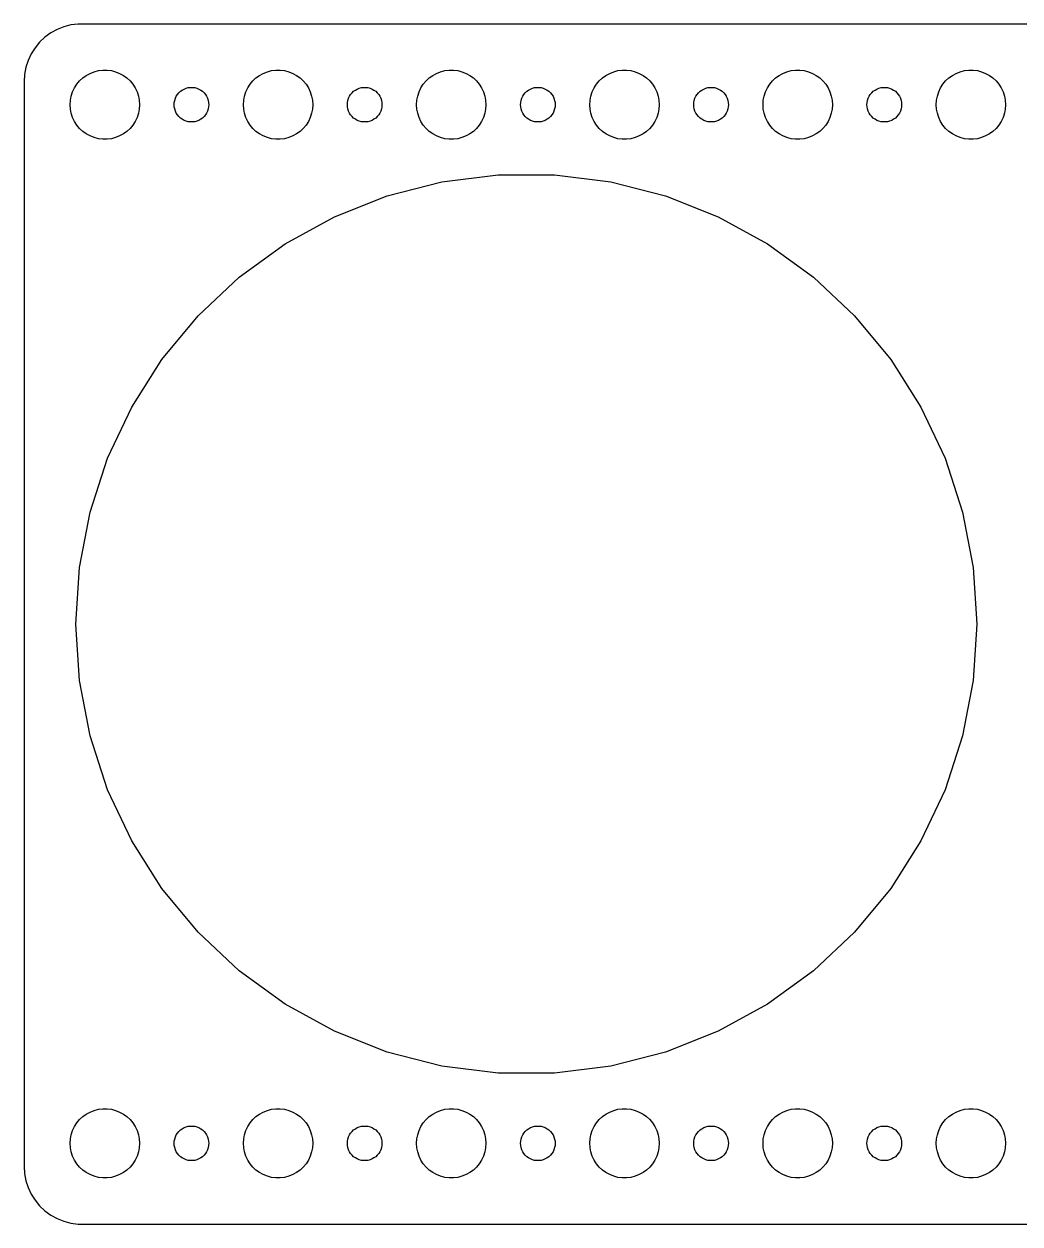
# Model space of a CAD drawing. Header units: metres. Extents: x -210 to 210, y -52 to 52.
# Drawn here: x -209.5 to -123.2, y -52 to 52 of the extents above; entities that cross this region are included whole.
import ezdxf

# ---------------------------------------------------------------- set-up
doc = ezdxf.new("R2010")
doc.units = ezdxf.units.M

msp = doc.modelspace()

# ---------------------------------------------------------------- linework, layer by layer
for p, q in [((-204.814, 51.9901), (-205.437, 51.9114)), ((204.814, 51.9901), (-204.814, 51.9901)), ((-207.179, 51.2216), (-207.687, 50.8526)), ((-206.629, 51.5241), (-207.179, 51.2216)), ((-206.045, 51.7553), (-206.629, 51.5241)), ((-205.437, 51.9114), (-206.045, 51.7553)), ((-208.545, 49.9389), (-208.882, 49.4088)), ((-208.145, 50.4227), (-208.545, 49.9389)), ((-207.687, 50.8526), (-208.145, 50.4227)), ((-208.882, 49.4088), (-209.149, 48.8406)), ((-209.343, 48.2434), (-209.461, 47.6267)), ((-209.149, 48.8406), (-209.343, 48.2434)), ((-203.777, 47.7145), (-203.427, 47.8532)), ((-203.427, 47.8532), (-203.062, 47.9469)), ((-203.062, 47.9469), (-202.688, 47.9941)), ((-202.688, 47.9941), (-202.312, 47.9941)), ((-202.312, 47.9941), (-201.938, 47.9469)), ((-201.938, 47.9469), (-201.573, 47.8532)), ((-201.573, 47.8532), (-201.223, 47.7145)), ((-188.777, 47.7145), (-188.427, 47.8532)), ((-188.427, 47.8532), (-188.062, 47.9469)), ((-188.062, 47.9469), (-187.688, 47.9941)), ((-187.688, 47.9941), (-187.312, 47.9941)), ((-187.312, 47.9941), (-186.938, 47.9469)), ((-186.938, 47.9469), (-186.573, 47.8532)), ((-186.573, 47.8532), (-186.223, 47.7145)), ((-173.777, 47.7145), (-173.427, 47.8532)), ((-173.427, 47.8532), (-173.062, 47.9469)), ((-173.062, 47.9469), (-172.688, 47.9941)), ((-172.688, 47.9941), (-172.312, 47.9941)), ((-172.312, 47.9941), (-171.938, 47.9469)), ((-171.938, 47.9469), (-171.573, 47.8532)), ((-171.573, 47.8532), (-171.223, 47.7145)), ((-158.777, 47.7145), (-158.427, 47.8532)), ((-158.427, 47.8532), (-158.062, 47.9469)), ((-158.062, 47.9469), (-157.688, 47.9941)), ((-157.688, 47.9941), (-157.312, 47.9941)), ((-157.312, 47.9941), (-156.938, 47.9469)), ((-156.938, 47.9469), (-156.573, 47.8532)), ((-156.573, 47.8532), (-156.223, 47.7145)), ((-143.777, 47.7145), (-143.427, 47.8532)), ((-143.427, 47.8532), (-143.062, 47.9469)), ((-143.062, 47.9469), (-142.688, 47.9941)), ((-142.688, 47.9941), (-142.312, 47.9941)), ((-142.312, 47.9941), (-141.938, 47.9469)), ((-141.938, 47.9469), (-141.573, 47.8532)), ((-141.573, 47.8532), (-141.223, 47.7145)), ((-128.777, 47.7145), (-128.427, 47.8532)), ((-128.427, 47.8532), (-128.062, 47.9469)), ((-128.062, 47.9469), (-127.688, 47.9941)), ((-127.688, 47.9941), (-127.312, 47.9941)), ((-127.312, 47.9941), (-126.938, 47.9469)), ((-126.938, 47.9469), (-126.573, 47.8532)), ((-126.573, 47.8532), (-126.223, 47.7145)), ((-209.461, 47.6267), (-209.5, 47)), ((-209.5, 47), (-209.5, -47)), ((-204.927, 46.7634), (-204.687, 47.0536)), ((-204.687, 47.0536), (-204.412, 47.3115)), ((-204.412, 47.3115), (-204.107, 47.533)), ((-204.107, 47.533), (-203.777, 47.7145)), ((-201.223, 47.7145), (-200.893, 47.533)), ((-200.893, 47.533), (-200.588, 47.3115)), ((-200.588, 47.3115), (-200.313, 47.0536)), ((-200.313, 47.0536), (-200.073, 46.7634)), ((-189.927, 46.7634), (-189.687, 47.0536)), ((-189.687, 47.0536), (-189.412, 47.3115)), ((-189.412, 47.3115), (-189.107, 47.533)), ((-189.107, 47.533), (-188.777, 47.7145)), ((-186.223, 47.7145), (-185.893, 47.533)), ((-185.893, 47.533), (-185.588, 47.3115)), ((-185.588, 47.3115), (-185.313, 47.0536)), ((-185.313, 47.0536), (-185.073, 46.7634)), ((-174.927, 46.7634), (-174.687, 47.0536)), ((-174.687, 47.0536), (-174.412, 47.3115)), ((-174.412, 47.3115), (-174.107, 47.533)), ((-174.107, 47.533), (-173.777, 47.7145)), ((-171.223, 47.7145), (-170.893, 47.533)), ((-170.893, 47.533), (-170.588, 47.3115)), ((-170.588, 47.3115), (-170.313, 47.0536)), ((-170.313, 47.0536), (-170.073, 46.7634)), ((-159.927, 46.7634), (-159.687, 47.0536)), ((-159.687, 47.0536), (-159.412, 47.3115)), ((-159.412, 47.3115), (-159.107, 47.533)), ((-159.107, 47.533), (-158.777, 47.7145)), ((-156.223, 47.7145), (-155.893, 47.533)), ((-155.893, 47.533), (-155.588, 47.3115)), ((-155.588, 47.3115), (-155.313, 47.0536)), ((-155.313, 47.0536), (-155.073, 46.7634)), ((-144.927, 46.7634), (-144.687, 47.0536)), ((-144.687, 47.0536), (-144.412, 47.3115)), ((-144.412, 47.3115), (-144.107, 47.533)), ((-144.107, 47.533), (-143.777, 47.7145)), ((-141.223, 47.7145), (-140.893, 47.533)), ((-140.893, 47.533), (-140.588, 47.3115)), ((-140.588, 47.3115), (-140.313, 47.0536)), ((-140.313, 47.0536), (-140.073, 46.7634)), ((-129.927, 46.7634), (-129.687, 47.0536)), ((-129.687, 47.0536), (-129.412, 47.3115)), ((-129.412, 47.3115), (-129.107, 47.533)), ((-129.107, 47.533), (-128.777, 47.7145)), ((-126.223, 47.7145), (-125.893, 47.533)), ((-125.893, 47.533), (-125.588, 47.3115)), ((-125.588, 47.3115), (-125.313, 47.0536)), ((-125.313, 47.0536), (-125.073, 46.7634)), ((-205.406, 45.7461), (-205.289, 46.1044)), ((-205.289, 46.1044), (-205.129, 46.4453)), ((-205.129, 46.4453), (-204.927, 46.7634)), ((-200.073, 46.7634), (-199.871, 46.4453)), ((-199.871, 46.4453), (-199.711, 46.1044)), ((-199.711, 46.1044), (-199.594, 45.7461)), ((-196.314, 45.7226), (-196.214, 45.8817)), ((-196.214, 45.8817), (-196.093, 46.0268)), ((-196.093, 46.0268), (-195.956, 46.1558)), ((-195.956, 46.1558), (-195.804, 46.2665)), ((-195.804, 46.2665), (-195.639, 46.3572)), ((-195.639, 46.3572), (-195.464, 46.4266)), ((-195.464, 46.4266), (-195.281, 46.4734)), ((-195.281, 46.4734), (-195.094, 46.497)), ((-195.094, 46.497), (-194.906, 46.497)), ((-194.906, 46.497), (-194.719, 46.4734)), ((-194.719, 46.4734), (-194.536, 46.4266)), ((-194.536, 46.4266), (-194.361, 46.3572)), ((-194.361, 46.3572), (-194.196, 46.2665)), ((-194.196, 46.2665), (-194.044, 46.1558)), ((-194.044, 46.1558), (-193.907, 46.0268)), ((-193.907, 46.0268), (-193.786, 45.8817)), ((-193.786, 45.8817), (-193.686, 45.7226)), ((-190.406, 45.7461), (-190.289, 46.1044)), ((-190.289, 46.1044), (-190.129, 46.4453)), ((-190.129, 46.4453), (-189.927, 46.7634)), ((-185.073, 46.7634), (-184.871, 46.4453)), ((-184.871, 46.4453), (-184.711, 46.1044)), ((-184.711, 46.1044), (-184.594, 45.7461)), ((-181.314, 45.7226), (-181.214, 45.8817)), ((-181.214, 45.8817), (-181.093, 46.0268)), ((-181.093, 46.0268), (-180.956, 46.1558)), ((-180.956, 46.1558), (-180.804, 46.2665)), ((-180.804, 46.2665), (-180.639, 46.3572)), ((-180.639, 46.3572), (-180.464, 46.4266)), ((-180.464, 46.4266), (-180.281, 46.4734)), ((-180.281, 46.4734), (-180.094, 46.497)), ((-180.094, 46.497), (-179.906, 46.497)), ((-179.906, 46.497), (-179.719, 46.4734)), ((-179.719, 46.4734), (-179.536, 46.4266)), ((-179.536, 46.4266), (-179.361, 46.3572)), ((-179.361, 46.3572), (-179.196, 46.2665)), ((-179.196, 46.2665), (-179.044, 46.1558)), ((-179.044, 46.1558), (-178.907, 46.0268)), ((-178.907, 46.0268), (-178.786, 45.8817)), ((-178.786, 45.8817), (-178.686, 45.7226)), ((-175.406, 45.7461), (-175.289, 46.1044)), ((-175.289, 46.1044), (-175.129, 46.4453)), ((-175.129, 46.4453), (-174.927, 46.7634)), ((-170.073, 46.7634), (-169.871, 46.4453)), ((-169.871, 46.4453), (-169.711, 46.1044)), ((-169.711, 46.1044), (-169.594, 45.7461)), ((-166.314, 45.7226), (-166.214, 45.8817)), ((-166.214, 45.8817), (-166.093, 46.0268)), ((-166.093, 46.0268), (-165.956, 46.1558)), ((-165.956, 46.1558), (-165.804, 46.2665)), ((-165.804, 46.2665), (-165.639, 46.3572)), ((-165.639, 46.3572), (-165.464, 46.4266)), ((-165.464, 46.4266), (-165.281, 46.4734)), ((-165.281, 46.4734), (-165.094, 46.497)), ((-165.094, 46.497), (-164.906, 46.497)), ((-164.906, 46.497), (-164.719, 46.4734)), ((-164.719, 46.4734), (-164.536, 46.4266)), ((-164.536, 46.4266), (-164.361, 46.3572)), ((-164.361, 46.3572), (-164.196, 46.2665)), ((-164.196, 46.2665), (-164.044, 46.1558)), ((-164.044, 46.1558), (-163.907, 46.0268)), ((-163.907, 46.0268), (-163.786, 45.8817)), ((-163.786, 45.8817), (-163.686, 45.7226)), ((-160.406, 45.7461), (-160.289, 46.1044)), ((-160.289, 46.1044), (-160.129, 46.4453)), ((-160.129, 46.4453), (-159.927, 46.7634)), ((-155.073, 46.7634), (-154.871, 46.4453)), ((-154.871, 46.4453), (-154.711, 46.1044)), ((-154.711, 46.1044), (-154.594, 45.7461)), ((-151.314, 45.7226), (-151.214, 45.8817)), ((-151.214, 45.8817), (-151.093, 46.0268)), ((-151.093, 46.0268), (-150.956, 46.1558)), ((-150.956, 46.1558), (-150.804, 46.2665)), ((-150.804, 46.2665), (-150.639, 46.3572)), ((-150.639, 46.3572), (-150.464, 46.4266)), ((-150.464, 46.4266), (-150.281, 46.4734)), ((-150.281, 46.4734), (-150.094, 46.497)), ((-150.094, 46.497), (-149.906, 46.497)), ((-149.906, 46.497), (-149.719, 46.4734)), ((-149.719, 46.4734), (-149.536, 46.4266)), ((-149.536, 46.4266), (-149.361, 46.3572)), ((-149.361, 46.3572), (-149.196, 46.2665)), ((-149.196, 46.2665), (-149.044, 46.1558)), ((-149.044, 46.1558), (-148.907, 46.0268)), ((-148.907, 46.0268), (-148.786, 45.8817)), ((-148.786, 45.8817), (-148.686, 45.7226)), ((-145.406, 45.7461), (-145.289, 46.1044)), ((-145.289, 46.1044), (-145.129, 46.4453)), ((-145.129, 46.4453), (-144.927, 46.7634)), ((-140.073, 46.7634), (-139.871, 46.4453)), ((-139.871, 46.4453), (-139.711, 46.1044)), ((-139.711, 46.1044), (-139.594, 45.7461)), ((-136.314, 45.7226), (-136.214, 45.8817)), ((-136.214, 45.8817), (-136.093, 46.0268)), ((-136.093, 46.0268), (-135.956, 46.1558)), ((-135.956, 46.1558), (-135.804, 46.2665)), ((-135.804, 46.2665), (-135.639, 46.3572)), ((-135.639, 46.3572), (-135.464, 46.4266)), ((-135.464, 46.4266), (-135.281, 46.4734)), ((-135.281, 46.4734), (-135.094, 46.497)), ((-135.094, 46.497), (-134.906, 46.497)), ((-134.906, 46.497), (-134.719, 46.4734)), ((-134.719, 46.4734), (-134.536, 46.4266)), ((-134.536, 46.4266), (-134.361, 46.3572)), ((-134.361, 46.3572), (-134.196, 46.2665)), ((-134.196, 46.2665), (-134.044, 46.1558)), ((-134.044, 46.1558), (-133.907, 46.0268)), ((-133.907, 46.0268), (-133.786, 45.8817)), ((-133.786, 45.8817), (-133.686, 45.7226)), ((-130.406, 45.7461), (-130.289, 46.1044)), ((-130.289, 46.1044), (-130.129, 46.4453)), ((-130.129, 46.4453), (-129.927, 46.7634)), ((-125.073, 46.7634), (-124.871, 46.4453)), ((-124.871, 46.4453), (-124.711, 46.1044)), ((-124.711, 46.1044), (-124.594, 45.7461)), ((-205.5, 45), (-205.476, 45.376)), ((-205.476, 44.624), (-205.5, 45)), ((-205.476, 45.376), (-205.406, 45.7461)), ((-199.594, 45.7461), (-199.524, 45.376)), ((-199.524, 45.376), (-199.5, 45)), ((-199.5, 45), (-199.524, 44.624)), ((-196.5, 45), (-196.488, 45.188)), ((-196.488, 44.812), (-196.5, 45)), ((-196.488, 45.188), (-196.453, 45.373)), ((-196.453, 44.627), (-196.488, 44.812)), ((-196.453, 45.373), (-196.395, 45.5522)), ((-196.395, 45.5522), (-196.314, 45.7226)), ((-193.686, 45.7226), (-193.605, 45.5522)), ((-193.605, 45.5522), (-193.547, 45.373)), ((-193.547, 45.373), (-193.512, 45.188)), ((-193.512, 44.812), (-193.547, 44.627)), ((-193.512, 45.188), (-193.5, 45)), ((-193.5, 45), (-193.512, 44.812)), ((-190.5, 45), (-190.476, 45.376)), ((-190.476, 44.624), (-190.5, 45)), ((-190.476, 45.376), (-190.406, 45.7461)), ((-184.594, 45.7461), (-184.524, 45.376)), ((-184.524, 45.376), (-184.5, 45)), ((-184.5, 45), (-184.524, 44.624)), ((-181.5, 45), (-181.488, 45.188)), ((-181.488, 44.812), (-181.5, 45)), ((-181.488, 45.188), (-181.453, 45.373)), ((-181.453, 44.627), (-181.488, 44.812)), ((-181.453, 45.373), (-181.395, 45.5522)), ((-181.395, 45.5522), (-181.314, 45.7226)), ((-178.686, 45.7226), (-178.605, 45.5522)), ((-178.605, 45.5522), (-178.547, 45.373)), ((-178.547, 45.373), (-178.512, 45.188)), ((-178.512, 44.812), (-178.547, 44.627)), ((-178.512, 45.188), (-178.5, 45)), ((-178.5, 45), (-178.512, 44.812)), ((-175.5, 45), (-175.476, 45.376)), ((-175.476, 44.624), (-175.5, 45)), ((-175.476, 45.376), (-175.406, 45.7461)), ((-169.594, 45.7461), (-169.524, 45.376)), ((-169.524, 45.376), (-169.5, 45)), ((-169.5, 45), (-169.524, 44.624)), ((-166.5, 45), (-166.488, 45.188)), ((-166.488, 44.812), (-166.5, 45)), ((-166.488, 45.188), (-166.453, 45.373)), ((-166.453, 44.627), (-166.488, 44.812)), ((-166.453, 45.373), (-166.395, 45.5522)), ((-166.395, 45.5522), (-166.314, 45.7226)), ((-163.686, 45.7226), (-163.605, 45.5522)), ((-163.605, 45.5522), (-163.547, 45.373)), ((-163.547, 45.373), (-163.512, 45.188)), ((-163.512, 44.812), (-163.547, 44.627)), ((-163.512, 45.188), (-163.5, 45)), ((-163.5, 45), (-163.512, 44.812)), ((-160.5, 45), (-160.476, 45.376)), ((-160.476, 44.624), (-160.5, 45)), ((-160.476, 45.376), (-160.406, 45.7461)), ((-154.594, 45.7461), (-154.524, 45.376)), ((-154.524, 45.376), (-154.5, 45)), ((-154.5, 45), (-154.524, 44.624)), ((-151.5, 45), (-151.488, 45.188)), ((-151.488, 44.812), (-151.5, 45)), ((-151.488, 45.188), (-151.453, 45.373)), ((-151.453, 44.627), (-151.488, 44.812)), ((-151.453, 45.373), (-151.395, 45.5522)), ((-151.395, 45.5522), (-151.314, 45.7226)), ((-148.686, 45.7226), (-148.605, 45.5522)), ((-148.605, 45.5522), (-148.547, 45.373)), ((-148.547, 45.373), (-148.512, 45.188)), ((-148.512, 44.812), (-148.547, 44.627)), ((-148.512, 45.188), (-148.5, 45)), ((-148.5, 45), (-148.512, 44.812)), ((-145.5, 45), (-145.476, 45.376)), ((-145.476, 44.624), (-145.5, 45)), ((-145.476, 45.376), (-145.406, 45.7461)), ((-139.594, 45.7461), (-139.524, 45.376)), ((-139.524, 45.376), (-139.5, 45)), ((-139.5, 45), (-139.524, 44.624)), ((-136.5, 45), (-136.488, 45.188)), ((-136.488, 44.812), (-136.5, 45)), ((-136.488, 45.188), (-136.453, 45.373)), ((-136.453, 44.627), (-136.488, 44.812)), ((-136.453, 45.373), (-136.395, 45.5522)), ((-136.395, 45.5522), (-136.314, 45.7226)), ((-133.686, 45.7226), (-133.605, 45.5522)), ((-133.605, 45.5522), (-133.547, 45.373)), ((-133.547, 45.373), (-133.512, 45.188)), ((-133.512, 44.812), (-133.547, 44.627)), ((-133.512, 45.188), (-133.5, 45)), ((-133.5, 45), (-133.512, 44.812)), ((-130.5, 45), (-130.476, 45.376)), ((-130.476, 44.624), (-130.5, 45)), ((-130.476, 45.376), (-130.406, 45.7461)), ((-124.594, 45.7461), (-124.524, 45.376)), ((-124.524, 45.376), (-124.5, 45)), ((-124.5, 45), (-124.524, 44.624)), ((-205.406, 44.2539), (-205.476, 44.624)), ((-205.289, 43.8956), (-205.406, 44.2539)), ((-205.129, 43.5547), (-205.289, 43.8956)), ((-199.711, 43.8956), (-199.871, 43.5547)), ((-199.594, 44.2539), (-199.711, 43.8956)), ((-199.524, 44.624), (-199.594, 44.2539)), ((-196.395, 44.4478), (-196.453, 44.627)), ((-196.314, 44.2774), (-196.395, 44.4478)), ((-196.214, 44.1183), (-196.314, 44.2774)), ((-196.093, 43.9732), (-196.214, 44.1183)), ((-195.956, 43.8442), (-196.093, 43.9732)), ((-195.804, 43.7335), (-195.956, 43.8442)), ((-195.639, 43.6428), (-195.804, 43.7335)), ((-194.196, 43.7335), (-194.361, 43.6428)), ((-194.044, 43.8442), (-194.196, 43.7335)), ((-193.907, 43.9732), (-194.044, 43.8442)), ((-193.786, 44.1183), (-193.907, 43.9732)), ((-193.686, 44.2774), (-193.786, 44.1183)), ((-193.605, 44.4478), (-193.686, 44.2774)), ((-193.547, 44.627), (-193.605, 44.4478)), ((-190.406, 44.2539), (-190.476, 44.624)), ((-190.289, 43.8956), (-190.406, 44.2539)), ((-190.129, 43.5547), (-190.289, 43.8956)), ((-184.711, 43.8956), (-184.871, 43.5547)), ((-184.594, 44.2539), (-184.711, 43.8956)), ((-184.524, 44.624), (-184.594, 44.2539)), ((-181.395, 44.4478), (-181.453, 44.627)), ((-181.314, 44.2774), (-181.395, 44.4478)), ((-181.214, 44.1183), (-181.314, 44.2774)), ((-181.093, 43.9732), (-181.214, 44.1183)), ((-180.956, 43.8442), (-181.093, 43.9732)), ((-180.804, 43.7335), (-180.956, 43.8442)), ((-180.639, 43.6428), (-180.804, 43.7335)), ((-179.196, 43.7335), (-179.361, 43.6428)), ((-179.044, 43.8442), (-179.196, 43.7335)), ((-178.907, 43.9732), (-179.044, 43.8442)), ((-178.786, 44.1183), (-178.907, 43.9732)), ((-178.686, 44.2774), (-178.786, 44.1183)), ((-178.605, 44.4478), (-178.686, 44.2774)), ((-178.547, 44.627), (-178.605, 44.4478)), ((-175.406, 44.2539), (-175.476, 44.624)), ((-175.289, 43.8956), (-175.406, 44.2539)), ((-175.129, 43.5547), (-175.289, 43.8956)), ((-169.711, 43.8956), (-169.871, 43.5547)), ((-169.594, 44.2539), (-169.711, 43.8956)), ((-169.524, 44.624), (-169.594, 44.2539)), ((-166.395, 44.4478), (-166.453, 44.627)), ((-166.314, 44.2774), (-166.395, 44.4478)), ((-166.214, 44.1183), (-166.314, 44.2774)), ((-166.093, 43.9732), (-166.214, 44.1183)), ((-165.956, 43.8442), (-166.093, 43.9732)), ((-165.804, 43.7335), (-165.956, 43.8442)), ((-165.639, 43.6428), (-165.804, 43.7335)), ((-164.196, 43.7335), (-164.361, 43.6428)), ((-164.044, 43.8442), (-164.196, 43.7335)), ((-163.907, 43.9732), (-164.044, 43.8442)), ((-163.786, 44.1183), (-163.907, 43.9732)), ((-163.686, 44.2774), (-163.786, 44.1183)), ((-163.605, 44.4478), (-163.686, 44.2774)), ((-163.547, 44.627), (-163.605, 44.4478)), ((-160.406, 44.2539), (-160.476, 44.624)), ((-160.289, 43.8956), (-160.406, 44.2539)), ((-160.129, 43.5547), (-160.289, 43.8956)), ((-154.711, 43.8956), (-154.871, 43.5547)), ((-154.594, 44.2539), (-154.711, 43.8956)), ((-154.524, 44.624), (-154.594, 44.2539)), ((-151.395, 44.4478), (-151.453, 44.627)), ((-151.314, 44.2774), (-151.395, 44.4478)), ((-151.214, 44.1183), (-151.314, 44.2774)), ((-151.093, 43.9732), (-151.214, 44.1183)), ((-150.956, 43.8442), (-151.093, 43.9732)), ((-150.804, 43.7335), (-150.956, 43.8442)), ((-150.639, 43.6428), (-150.804, 43.7335)), ((-149.196, 43.7335), (-149.361, 43.6428)), ((-149.044, 43.8442), (-149.196, 43.7335)), ((-148.907, 43.9732), (-149.044, 43.8442)), ((-148.786, 44.1183), (-148.907, 43.9732)), ((-148.686, 44.2774), (-148.786, 44.1183)), ((-148.605, 44.4478), (-148.686, 44.2774)), ((-148.547, 44.627), (-148.605, 44.4478)), ((-145.406, 44.2539), (-145.476, 44.624)), ((-145.289, 43.8956), (-145.406, 44.2539)), ((-145.129, 43.5547), (-145.289, 43.8956)), ((-139.711, 43.8956), (-139.871, 43.5547)), ((-139.594, 44.2539), (-139.711, 43.8956)), ((-139.524, 44.624), (-139.594, 44.2539)), ((-136.395, 44.4478), (-136.453, 44.627)), ((-136.314, 44.2774), (-136.395, 44.4478)), ((-136.214, 44.1183), (-136.314, 44.2774)), ((-136.093, 43.9732), (-136.214, 44.1183)), ((-135.956, 43.8442), (-136.093, 43.9732)), ((-135.804, 43.7335), (-135.956, 43.8442)), ((-135.639, 43.6428), (-135.804, 43.7335)), ((-134.196, 43.7335), (-134.361, 43.6428)), ((-134.044, 43.8442), (-134.196, 43.7335)), ((-133.907, 43.9732), (-134.044, 43.8442)), ((-133.786, 44.1183), (-133.907, 43.9732)), ((-133.686, 44.2774), (-133.786, 44.1183)), ((-133.605, 44.4478), (-133.686, 44.2774)), ((-133.547, 44.627), (-133.605, 44.4478)), ((-130.406, 44.2539), (-130.476, 44.624)), ((-130.289, 43.8956), (-130.406, 44.2539)), ((-130.129, 43.5547), (-130.289, 43.8956)), ((-124.711, 43.8956), (-124.871, 43.5547)), ((-124.594, 44.2539), (-124.711, 43.8956)), ((-124.524, 44.624), (-124.594, 44.2539)), ((-204.927, 43.2366), (-205.129, 43.5547)), ((-204.687, 42.9464), (-204.927, 43.2366)), ((-204.412, 42.6885), (-204.687, 42.9464)), ((-204.107, 42.467), (-204.412, 42.6885)), ((-200.588, 42.6885), (-200.893, 42.467)), ((-200.313, 42.9464), (-200.588, 42.6885)), ((-200.073, 43.2366), (-200.313, 42.9464)), ((-199.871, 43.5547), (-200.073, 43.2366)), ((-195.464, 43.5734), (-195.639, 43.6428)), ((-195.281, 43.5266), (-195.464, 43.5734)), ((-195.094, 43.503), (-195.281, 43.5266)), ((-194.906, 43.503), (-195.094, 43.503)), ((-194.719, 43.5266), (-194.906, 43.503)), ((-194.536, 43.5734), (-194.719, 43.5266)), ((-194.361, 43.6428), (-194.536, 43.5734)), ((-189.927, 43.2366), (-190.129, 43.5547)), ((-189.687, 42.9464), (-189.927, 43.2366)), ((-189.412, 42.6885), (-189.687, 42.9464)), ((-189.107, 42.467), (-189.412, 42.6885)), ((-185.588, 42.6885), (-185.893, 42.467)), ((-185.313, 42.9464), (-185.588, 42.6885)), ((-185.073, 43.2366), (-185.313, 42.9464)), ((-184.871, 43.5547), (-185.073, 43.2366)), ((-180.464, 43.5734), (-180.639, 43.6428)), ((-180.281, 43.5266), (-180.464, 43.5734)), ((-180.094, 43.503), (-180.281, 43.5266)), ((-179.906, 43.503), (-180.094, 43.503)), ((-179.719, 43.5266), (-179.906, 43.503)), ((-179.536, 43.5734), (-179.719, 43.5266)), ((-179.361, 43.6428), (-179.536, 43.5734)), ((-174.927, 43.2366), (-175.129, 43.5547)), ((-174.687, 42.9464), (-174.927, 43.2366)), ((-174.412, 42.6885), (-174.687, 42.9464)), ((-174.107, 42.467), (-174.412, 42.6885)), ((-170.588, 42.6885), (-170.893, 42.467)), ((-170.313, 42.9464), (-170.588, 42.6885)), ((-170.073, 43.2366), (-170.313, 42.9464)), ((-169.871, 43.5547), (-170.073, 43.2366)), ((-165.464, 43.5734), (-165.639, 43.6428)), ((-165.281, 43.5266), (-165.464, 43.5734)), ((-165.094, 43.503), (-165.281, 43.5266)), ((-164.906, 43.503), (-165.094, 43.503)), ((-164.719, 43.5266), (-164.906, 43.503)), ((-164.536, 43.5734), (-164.719, 43.5266)), ((-164.361, 43.6428), (-164.536, 43.5734)), ((-159.927, 43.2366), (-160.129, 43.5547)), ((-159.687, 42.9464), (-159.927, 43.2366)), ((-159.412, 42.6885), (-159.687, 42.9464)), ((-159.107, 42.467), (-159.412, 42.6885)), ((-155.588, 42.6885), (-155.893, 42.467)), ((-155.313, 42.9464), (-155.588, 42.6885)), ((-155.073, 43.2366), (-155.313, 42.9464)), ((-154.871, 43.5547), (-155.073, 43.2366)), ((-150.464, 43.5734), (-150.639, 43.6428)), ((-150.281, 43.5266), (-150.464, 43.5734)), ((-150.094, 43.503), (-150.281, 43.5266)), ((-149.906, 43.503), (-150.094, 43.503)), ((-149.719, 43.5266), (-149.906, 43.503)), ((-149.536, 43.5734), (-149.719, 43.5266)), ((-149.361, 43.6428), (-149.536, 43.5734)), ((-144.927, 43.2366), (-145.129, 43.5547)), ((-144.687, 42.9464), (-144.927, 43.2366)), ((-144.412, 42.6885), (-144.687, 42.9464)), ((-144.107, 42.467), (-144.412, 42.6885)), ((-140.588, 42.6885), (-140.893, 42.467)), ((-140.313, 42.9464), (-140.588, 42.6885)), ((-140.073, 43.2366), (-140.313, 42.9464)), ((-139.871, 43.5547), (-140.073, 43.2366)), ((-135.464, 43.5734), (-135.639, 43.6428)), ((-135.281, 43.5266), (-135.464, 43.5734)), ((-135.094, 43.503), (-135.281, 43.5266)), ((-134.906, 43.503), (-135.094, 43.503)), ((-134.719, 43.5266), (-134.906, 43.503)), ((-134.536, 43.5734), (-134.719, 43.5266)), ((-134.361, 43.6428), (-134.536, 43.5734)), ((-129.927, 43.2366), (-130.129, 43.5547)), ((-129.687, 42.9464), (-129.927, 43.2366)), ((-129.412, 42.6885), (-129.687, 42.9464)), ((-129.107, 42.467), (-129.412, 42.6885)), ((-125.588, 42.6885), (-125.893, 42.467)), ((-125.313, 42.9464), (-125.588, 42.6885)), ((-125.073, 43.2366), (-125.313, 42.9464)), ((-124.871, 43.5547), (-125.073, 43.2366)), ((-203.777, 42.2855), (-204.107, 42.467)), ((-203.427, 42.1468), (-203.777, 42.2855)), ((-203.062, 42.0531), (-203.427, 42.1468)), ((-202.688, 42.0059), (-203.062, 42.0531)), ((-202.312, 42.0059), (-202.688, 42.0059)), ((-201.938, 42.0531), (-202.312, 42.0059)), ((-201.573, 42.1468), (-201.938, 42.0531)), ((-201.223, 42.2855), (-201.573, 42.1468)), ((-200.893, 42.467), (-201.223, 42.2855)), ((-188.777, 42.2855), (-189.107, 42.467)), ((-188.427, 42.1468), (-188.777, 42.2855)), ((-188.062, 42.0531), (-188.427, 42.1468)), ((-187.688, 42.0059), (-188.062, 42.0531)), ((-187.312, 42.0059), (-187.688, 42.0059)), ((-186.938, 42.0531), (-187.312, 42.0059)), ((-186.573, 42.1468), (-186.938, 42.0531)), ((-186.223, 42.2855), (-186.573, 42.1468)), ((-185.893, 42.467), (-186.223, 42.2855)), ((-173.777, 42.2855), (-174.107, 42.467)), ((-173.427, 42.1468), (-173.777, 42.2855)), ((-173.062, 42.0531), (-173.427, 42.1468)), ((-172.688, 42.0059), (-173.062, 42.0531)), ((-172.312, 42.0059), (-172.688, 42.0059)), ((-171.938, 42.0531), (-172.312, 42.0059)), ((-171.573, 42.1468), (-171.938, 42.0531)), ((-171.223, 42.2855), (-171.573, 42.1468)), ((-170.893, 42.467), (-171.223, 42.2855)), ((-158.777, 42.2855), (-159.107, 42.467)), ((-158.427, 42.1468), (-158.777, 42.2855)), ((-158.062, 42.0531), (-158.427, 42.1468)), ((-157.688, 42.0059), (-158.062, 42.0531)), ((-157.312, 42.0059), (-157.688, 42.0059)), ((-156.938, 42.0531), (-157.312, 42.0059)), ((-156.573, 42.1468), (-156.938, 42.0531)), ((-156.223, 42.2855), (-156.573, 42.1468)), ((-155.893, 42.467), (-156.223, 42.2855)), ((-143.777, 42.2855), (-144.107, 42.467)), ((-143.427, 42.1468), (-143.777, 42.2855)), ((-143.062, 42.0531), (-143.427, 42.1468)), ((-142.688, 42.0059), (-143.062, 42.0531)), ((-142.312, 42.0059), (-142.688, 42.0059)), ((-141.938, 42.0531), (-142.312, 42.0059)), ((-141.573, 42.1468), (-141.938, 42.0531)), ((-141.223, 42.2855), (-141.573, 42.1468)), ((-140.893, 42.467), (-141.223, 42.2855)), ((-128.777, 42.2855), (-129.107, 42.467)), ((-128.427, 42.1468), (-128.777, 42.2855)), ((-128.062, 42.0531), (-128.427, 42.1468)), ((-127.688, 42.0059), (-128.062, 42.0531)), ((-127.312, 42.0059), (-127.688, 42.0059)), ((-126.938, 42.0531), (-127.312, 42.0059)), ((-126.573, 42.1468), (-126.938, 42.0531)), ((-126.223, 42.2855), (-126.573, 42.1468)), ((-125.893, 42.467), (-126.223, 42.2855)), ((-173.308, 38.3092), (-168.449, 38.923)), ((-168.449, 38.923), (-163.551, 38.923)), ((-163.551, 38.923), (-158.692, 38.3092)), ((-178.052, 37.0912), (-173.308, 38.3092)), ((-158.692, 38.3092), (-153.948, 37.0912)), ((-182.605, 35.2883), (-178.052, 37.0912)), ((-153.948, 37.0912), (-149.395, 35.2883)), ((-186.897, 32.9288), (-182.605, 35.2883)), ((-149.395, 35.2883), (-145.103, 32.9288)), ((-190.86, 30.05), (-186.897, 32.9288)), ((-145.103, 32.9288), (-141.14, 30.05)), ((-194.43, 26.6973), (-190.86, 30.05)), ((-141.14, 30.05), (-137.57, 26.6973)), ((-197.552, 22.9236), (-194.43, 26.6973)), ((-137.57, 26.6973), (-134.448, 22.9236)), ((-200.176, 18.7884), (-197.552, 22.9236)), ((-134.448, 22.9236), (-131.824, 18.7884)), ((-202.261, 14.3569), (-200.176, 18.7884)), ((-131.824, 18.7884), (-129.739, 14.3569)), ((-203.775, 9.6989), (-202.261, 14.3569)), ((-129.739, 14.3569), (-128.225, 9.6989)), ((-204.692, 4.88799), (-203.775, 9.6989)), ((-128.225, 9.6989), (-127.308, 4.88799)), ((-205, 0), (-204.692, 4.88799)), ((-127.308, 4.88799), (-127, 0)), ((-204.692, -4.88799), (-205, 0)), ((-127, 0), (-127.308, -4.88799)), ((-203.775, -9.6989), (-204.692, -4.88799)), ((-127.308, -4.88799), (-128.225, -9.6989)), ((-202.261, -14.3569), (-203.775, -9.6989)), ((-128.225, -9.6989), (-129.739, -14.3569)), ((-200.176, -18.7884), (-202.261, -14.3569)), ((-129.739, -14.3569), (-131.824, -18.7884)), ((-197.552, -22.9236), (-200.176, -18.7884)), ((-131.824, -18.7884), (-134.448, -22.9236)), ((-194.43, -26.6973), (-197.552, -22.9236)), ((-134.448, -22.9236), (-137.57, -26.6973)), ((-190.86, -30.05), (-194.43, -26.6973)), ((-137.57, -26.6973), (-141.14, -30.05)), ((-186.897, -32.9288), (-190.86, -30.05)), ((-141.14, -30.05), (-145.103, -32.9288)), ((-182.605, -35.2883), (-186.897, -32.9288)), ((-145.103, -32.9288), (-149.395, -35.2883)), ((-178.052, -37.0912), (-182.605, -35.2883)), ((-149.395, -35.2883), (-153.948, -37.0912)), ((-173.308, -38.3092), (-178.052, -37.0912)), ((-153.948, -37.0912), (-158.692, -38.3092)), ((-168.449, -38.923), (-173.308, -38.3092)), ((-158.692, -38.3092), (-163.551, -38.923)), ((-163.551, -38.923), (-168.449, -38.923)), ((-204.412, -42.6885), (-204.107, -42.467)), ((-204.107, -42.467), (-203.777, -42.2855)), ((-203.777, -42.2855), (-203.427, -42.1468)), ((-203.427, -42.1468), (-203.062, -42.0531)), ((-203.062, -42.0531), (-202.688, -42.0059)), ((-202.688, -42.0059), (-202.312, -42.0059)), ((-202.312, -42.0059), (-201.938, -42.0531)), ((-201.938, -42.0531), (-201.573, -42.1468)), ((-201.573, -42.1468), (-201.223, -42.2855)), ((-201.223, -42.2855), (-200.893, -42.467)), ((-200.893, -42.467), (-200.588, -42.6885)), ((-189.412, -42.6885), (-189.107, -42.467)), ((-189.107, -42.467), (-188.777, -42.2855)), ((-188.777, -42.2855), (-188.427, -42.1468)), ((-188.427, -42.1468), (-188.062, -42.0531)), ((-188.062, -42.0531), (-187.688, -42.0059)), ((-187.688, -42.0059), (-187.312, -42.0059)), ((-187.312, -42.0059), (-186.938, -42.0531)), ((-186.938, -42.0531), (-186.573, -42.1468)), ((-186.573, -42.1468), (-186.223, -42.2855)), ((-186.223, -42.2855), (-185.893, -42.467)), ((-185.893, -42.467), (-185.588, -42.6885)), ((-174.412, -42.6885), (-174.107, -42.467)), ((-174.107, -42.467), (-173.777, -42.2855)), ((-173.777, -42.2855), (-173.427, -42.1468)), ((-173.427, -42.1468), (-173.062, -42.0531)), ((-173.062, -42.0531), (-172.688, -42.0059)), ((-172.688, -42.0059), (-172.312, -42.0059)), ((-172.312, -42.0059), (-171.938, -42.0531)), ((-171.938, -42.0531), (-171.573, -42.1468)), ((-171.573, -42.1468), (-171.223, -42.2855)), ((-171.223, -42.2855), (-170.893, -42.467)), ((-170.893, -42.467), (-170.588, -42.6885)), ((-159.412, -42.6885), (-159.107, -42.467)), ((-159.107, -42.467), (-158.777, -42.2855)), ((-158.777, -42.2855), (-158.427, -42.1468)), ((-158.427, -42.1468), (-158.062, -42.0531)), ((-158.062, -42.0531), (-157.688, -42.0059)), ((-157.688, -42.0059), (-157.312, -42.0059)), ((-157.312, -42.0059), (-156.938, -42.0531)), ((-156.938, -42.0531), (-156.573, -42.1468)), ((-156.573, -42.1468), (-156.223, -42.2855)), ((-156.223, -42.2855), (-155.893, -42.467)), ((-155.893, -42.467), (-155.588, -42.6885)), ((-144.412, -42.6885), (-144.107, -42.467)), ((-144.107, -42.467), (-143.777, -42.2855)), ((-143.777, -42.2855), (-143.427, -42.1468)), ((-143.427, -42.1468), (-143.062, -42.0531)), ((-143.062, -42.0531), (-142.688, -42.0059)), ((-142.688, -42.0059), (-142.312, -42.0059)), ((-142.312, -42.0059), (-141.938, -42.0531)), ((-141.938, -42.0531), (-141.573, -42.1468)), ((-141.573, -42.1468), (-141.223, -42.2855)), ((-141.223, -42.2855), (-140.893, -42.467)), ((-140.893, -42.467), (-140.588, -42.6885)), ((-129.412, -42.6885), (-129.107, -42.467)), ((-129.107, -42.467), (-128.777, -42.2855)), ((-128.777, -42.2855), (-128.427, -42.1468)), ((-128.427, -42.1468), (-128.062, -42.0531)), ((-128.062, -42.0531), (-127.688, -42.0059)), ((-127.688, -42.0059), (-127.312, -42.0059)), ((-127.312, -42.0059), (-126.938, -42.0531)), ((-126.938, -42.0531), (-126.573, -42.1468)), ((-126.573, -42.1468), (-126.223, -42.2855)), ((-126.223, -42.2855), (-125.893, -42.467)), ((-125.893, -42.467), (-125.588, -42.6885)), ((-205.289, -43.8956), (-205.129, -43.5547)), ((-205.129, -43.5547), (-204.927, -43.2366)), ((-204.927, -43.2366), (-204.687, -42.9464)), ((-204.687, -42.9464), (-204.412, -42.6885)), ((-200.588, -42.6885), (-200.313, -42.9464)), ((-200.313, -42.9464), (-200.073, -43.2366)), ((-200.073, -43.2366), (-199.871, -43.5547)), ((-199.871, -43.5547), (-199.711, -43.8956)), ((-195.804, -43.7335), (-195.639, -43.6428)), ((-195.639, -43.6428), (-195.464, -43.5734)), ((-195.464, -43.5734), (-195.281, -43.5266)), ((-195.281, -43.5266), (-195.094, -43.503)), ((-195.094, -43.503), (-194.906, -43.503)), ((-194.906, -43.503), (-194.719, -43.5266)), ((-194.719, -43.5266), (-194.536, -43.5734)), ((-194.536, -43.5734), (-194.361, -43.6428)), ((-194.361, -43.6428), (-194.196, -43.7335)), ((-190.289, -43.8956), (-190.129, -43.5547)), ((-190.129, -43.5547), (-189.927, -43.2366)), ((-189.927, -43.2366), (-189.687, -42.9464)), ((-189.687, -42.9464), (-189.412, -42.6885)), ((-185.588, -42.6885), (-185.313, -42.9464)), ((-185.313, -42.9464), (-185.073, -43.2366)), ((-185.073, -43.2366), (-184.871, -43.5547)), ((-184.871, -43.5547), (-184.711, -43.8956)), ((-180.804, -43.7335), (-180.639, -43.6428)), ((-180.639, -43.6428), (-180.464, -43.5734)), ((-180.464, -43.5734), (-180.281, -43.5266)), ((-180.281, -43.5266), (-180.094, -43.503)), ((-180.094, -43.503), (-179.906, -43.503)), ((-179.906, -43.503), (-179.719, -43.5266)), ((-179.719, -43.5266), (-179.536, -43.5734)), ((-179.536, -43.5734), (-179.361, -43.6428)), ((-179.361, -43.6428), (-179.196, -43.7335)), ((-175.289, -43.8956), (-175.129, -43.5547)), ((-175.129, -43.5547), (-174.927, -43.2366)), ((-174.927, -43.2366), (-174.687, -42.9464)), ((-174.687, -42.9464), (-174.412, -42.6885)), ((-170.588, -42.6885), (-170.313, -42.9464)), ((-170.313, -42.9464), (-170.073, -43.2366)), ((-170.073, -43.2366), (-169.871, -43.5547)), ((-169.871, -43.5547), (-169.711, -43.8956)), ((-165.804, -43.7335), (-165.639, -43.6428)), ((-165.639, -43.6428), (-165.464, -43.5734)), ((-165.464, -43.5734), (-165.281, -43.5266)), ((-165.281, -43.5266), (-165.094, -43.503)), ((-165.094, -43.503), (-164.906, -43.503)), ((-164.906, -43.503), (-164.719, -43.5266)), ((-164.719, -43.5266), (-164.536, -43.5734)), ((-164.536, -43.5734), (-164.361, -43.6428)), ((-164.361, -43.6428), (-164.196, -43.7335)), ((-160.289, -43.8956), (-160.129, -43.5547)), ((-160.129, -43.5547), (-159.927, -43.2366)), ((-159.927, -43.2366), (-159.687, -42.9464)), ((-159.687, -42.9464), (-159.412, -42.6885)), ((-155.588, -42.6885), (-155.313, -42.9464)), ((-155.313, -42.9464), (-155.073, -43.2366)), ((-155.073, -43.2366), (-154.871, -43.5547)), ((-154.871, -43.5547), (-154.711, -43.8956)), ((-150.804, -43.7335), (-150.639, -43.6428)), ((-150.639, -43.6428), (-150.464, -43.5734)), ((-150.464, -43.5734), (-150.281, -43.5266)), ((-150.281, -43.5266), (-150.094, -43.503)), ((-150.094, -43.503), (-149.906, -43.503)), ((-149.906, -43.503), (-149.719, -43.5266)), ((-149.719, -43.5266), (-149.536, -43.5734)), ((-149.536, -43.5734), (-149.361, -43.6428)), ((-149.361, -43.6428), (-149.196, -43.7335)), ((-145.289, -43.8956), (-145.129, -43.5547)), ((-145.129, -43.5547), (-144.927, -43.2366)), ((-144.927, -43.2366), (-144.687, -42.9464)), ((-144.687, -42.9464), (-144.412, -42.6885)), ((-140.588, -42.6885), (-140.313, -42.9464)), ((-140.313, -42.9464), (-140.073, -43.2366)), ((-140.073, -43.2366), (-139.871, -43.5547)), ((-139.871, -43.5547), (-139.711, -43.8956)), ((-135.804, -43.7335), (-135.639, -43.6428)), ((-135.639, -43.6428), (-135.464, -43.5734)), ((-135.464, -43.5734), (-135.281, -43.5266)), ((-135.281, -43.5266), (-135.094, -43.503)), ((-135.094, -43.503), (-134.906, -43.503)), ((-134.906, -43.503), (-134.719, -43.5266)), ((-134.719, -43.5266), (-134.536, -43.5734)), ((-134.536, -43.5734), (-134.361, -43.6428)), ((-134.361, -43.6428), (-134.196, -43.7335)), ((-130.289, -43.8956), (-130.129, -43.5547)), ((-130.129, -43.5547), (-129.927, -43.2366)), ((-129.927, -43.2366), (-129.687, -42.9464)), ((-129.687, -42.9464), (-129.412, -42.6885)), ((-125.588, -42.6885), (-125.313, -42.9464)), ((-125.313, -42.9464), (-125.073, -43.2366)), ((-125.073, -43.2366), (-124.871, -43.5547)), ((-124.871, -43.5547), (-124.711, -43.8956)), ((-205.5, -45), (-205.476, -44.624)), ((-205.476, -44.624), (-205.406, -44.2539)), ((-205.406, -44.2539), (-205.289, -43.8956)), ((-199.711, -43.8956), (-199.594, -44.2539)), ((-199.594, -44.2539), (-199.524, -44.624)), ((-199.524, -44.624), (-199.5, -45)), ((-196.488, -44.812), (-196.453, -44.627)), ((-196.453, -44.627), (-196.395, -44.4478)), ((-196.395, -44.4478), (-196.314, -44.2774)), ((-196.314, -44.2774), (-196.214, -44.1183)), ((-196.214, -44.1183), (-196.093, -43.9732)), ((-196.093, -43.9732), (-195.956, -43.8442)), ((-195.956, -43.8442), (-195.804, -43.7335)), ((-194.196, -43.7335), (-194.044, -43.8442)), ((-194.044, -43.8442), (-193.907, -43.9732)), ((-193.907, -43.9732), (-193.786, -44.1183)), ((-193.786, -44.1183), (-193.686, -44.2774)), ((-193.686, -44.2774), (-193.605, -44.4478)), ((-193.605, -44.4478), (-193.547, -44.627)), ((-193.547, -44.627), (-193.512, -44.812)), ((-190.5, -45), (-190.476, -44.624)), ((-190.476, -44.624), (-190.406, -44.2539)), ((-190.406, -44.2539), (-190.289, -43.8956)), ((-184.711, -43.8956), (-184.594, -44.2539)), ((-184.594, -44.2539), (-184.524, -44.624)), ((-184.524, -44.624), (-184.5, -45)), ((-181.488, -44.812), (-181.453, -44.627)), ((-181.453, -44.627), (-181.395, -44.4478)), ((-181.395, -44.4478), (-181.314, -44.2774)), ((-181.314, -44.2774), (-181.214, -44.1183)), ((-181.214, -44.1183), (-181.093, -43.9732)), ((-181.093, -43.9732), (-180.956, -43.8442)), ((-180.956, -43.8442), (-180.804, -43.7335)), ((-179.196, -43.7335), (-179.044, -43.8442)), ((-179.044, -43.8442), (-178.907, -43.9732)), ((-178.907, -43.9732), (-178.786, -44.1183)), ((-178.786, -44.1183), (-178.686, -44.2774)), ((-178.686, -44.2774), (-178.605, -44.4478)), ((-178.605, -44.4478), (-178.547, -44.627)), ((-178.547, -44.627), (-178.512, -44.812)), ((-175.5, -45), (-175.476, -44.624)), ((-175.476, -44.624), (-175.406, -44.2539)), ((-175.406, -44.2539), (-175.289, -43.8956)), ((-169.711, -43.8956), (-169.594, -44.2539)), ((-169.594, -44.2539), (-169.524, -44.624)), ((-169.524, -44.624), (-169.5, -45)), ((-166.488, -44.812), (-166.453, -44.627)), ((-166.453, -44.627), (-166.395, -44.4478)), ((-166.395, -44.4478), (-166.314, -44.2774)), ((-166.314, -44.2774), (-166.214, -44.1183)), ((-166.214, -44.1183), (-166.093, -43.9732)), ((-166.093, -43.9732), (-165.956, -43.8442)), ((-165.956, -43.8442), (-165.804, -43.7335)), ((-164.196, -43.7335), (-164.044, -43.8442)), ((-164.044, -43.8442), (-163.907, -43.9732)), ((-163.907, -43.9732), (-163.786, -44.1183)), ((-163.786, -44.1183), (-163.686, -44.2774)), ((-163.686, -44.2774), (-163.605, -44.4478)), ((-163.605, -44.4478), (-163.547, -44.627)), ((-163.547, -44.627), (-163.512, -44.812)), ((-160.5, -45), (-160.476, -44.624)), ((-160.476, -44.624), (-160.406, -44.2539)), ((-160.406, -44.2539), (-160.289, -43.8956)), ((-154.711, -43.8956), (-154.594, -44.2539)), ((-154.594, -44.2539), (-154.524, -44.624)), ((-154.524, -44.624), (-154.5, -45)), ((-151.488, -44.812), (-151.453, -44.627)), ((-151.453, -44.627), (-151.395, -44.4478)), ((-151.395, -44.4478), (-151.314, -44.2774)), ((-151.314, -44.2774), (-151.214, -44.1183)), ((-151.214, -44.1183), (-151.093, -43.9732)), ((-151.093, -43.9732), (-150.956, -43.8442)), ((-150.956, -43.8442), (-150.804, -43.7335)), ((-149.196, -43.7335), (-149.044, -43.8442)), ((-149.044, -43.8442), (-148.907, -43.9732)), ((-148.907, -43.9732), (-148.786, -44.1183)), ((-148.786, -44.1183), (-148.686, -44.2774)), ((-148.686, -44.2774), (-148.605, -44.4478)), ((-148.605, -44.4478), (-148.547, -44.627)), ((-148.547, -44.627), (-148.512, -44.812)), ((-145.5, -45), (-145.476, -44.624)), ((-145.476, -44.624), (-145.406, -44.2539)), ((-145.406, -44.2539), (-145.289, -43.8956)), ((-139.711, -43.8956), (-139.594, -44.2539)), ((-139.594, -44.2539), (-139.524, -44.624)), ((-139.524, -44.624), (-139.5, -45)), ((-136.488, -44.812), (-136.453, -44.627)), ((-136.453, -44.627), (-136.395, -44.4478)), ((-136.395, -44.4478), (-136.314, -44.2774)), ((-136.314, -44.2774), (-136.214, -44.1183)), ((-136.214, -44.1183), (-136.093, -43.9732)), ((-136.093, -43.9732), (-135.956, -43.8442)), ((-135.956, -43.8442), (-135.804, -43.7335)), ((-134.196, -43.7335), (-134.044, -43.8442)), ((-134.044, -43.8442), (-133.907, -43.9732)), ((-133.907, -43.9732), (-133.786, -44.1183)), ((-133.786, -44.1183), (-133.686, -44.2774)), ((-133.686, -44.2774), (-133.605, -44.4478)), ((-133.605, -44.4478), (-133.547, -44.627)), ((-133.547, -44.627), (-133.512, -44.812)), ((-130.5, -45), (-130.476, -44.624)), ((-130.476, -44.624), (-130.406, -44.2539)), ((-130.406, -44.2539), (-130.289, -43.8956)), ((-124.711, -43.8956), (-124.594, -44.2539)), ((-124.594, -44.2539), (-124.524, -44.624)), ((-124.524, -44.624), (-124.5, -45)), ((-205.476, -45.376), (-205.5, -45)), ((-205.406, -45.7461), (-205.476, -45.376)), ((-205.289, -46.1044), (-205.406, -45.7461)), ((-199.594, -45.7461), (-199.711, -46.1044)), ((-199.524, -45.376), (-199.594, -45.7461)), ((-199.5, -45), (-199.524, -45.376)), ((-196.5, -45), (-196.488, -44.812)), ((-196.488, -45.188), (-196.5, -45)), ((-196.453, -45.373), (-196.488, -45.188)), ((-196.395, -45.5522), (-196.453, -45.373)), ((-196.314, -45.7226), (-196.395, -45.5522)), ((-196.214, -45.8817), (-196.314, -45.7226)), ((-193.686, -45.7226), (-193.786, -45.8817)), ((-193.605, -45.5522), (-193.686, -45.7226)), ((-193.547, -45.373), (-193.605, -45.5522)), ((-193.512, -45.188), (-193.547, -45.373)), ((-193.512, -44.812), (-193.5, -45)), ((-193.5, -45), (-193.512, -45.188)), ((-190.476, -45.376), (-190.5, -45)), ((-190.406, -45.7461), (-190.476, -45.376)), ((-190.289, -46.1044), (-190.406, -45.7461)), ((-184.594, -45.7461), (-184.711, -46.1044)), ((-184.524, -45.376), (-184.594, -45.7461)), ((-184.5, -45), (-184.524, -45.376)), ((-181.5, -45), (-181.488, -44.812)), ((-181.488, -45.188), (-181.5, -45)), ((-181.453, -45.373), (-181.488, -45.188)), ((-181.395, -45.5522), (-181.453, -45.373)), ((-181.314, -45.7226), (-181.395, -45.5522)), ((-181.214, -45.8817), (-181.314, -45.7226)), ((-178.686, -45.7226), (-178.786, -45.8817)), ((-178.605, -45.5522), (-178.686, -45.7226)), ((-178.547, -45.373), (-178.605, -45.5522)), ((-178.512, -45.188), (-178.547, -45.373)), ((-178.512, -44.812), (-178.5, -45)), ((-178.5, -45), (-178.512, -45.188)), ((-175.476, -45.376), (-175.5, -45)), ((-175.406, -45.7461), (-175.476, -45.376)), ((-175.289, -46.1044), (-175.406, -45.7461)), ((-169.594, -45.7461), (-169.711, -46.1044)), ((-169.524, -45.376), (-169.594, -45.7461)), ((-169.5, -45), (-169.524, -45.376)), ((-166.5, -45), (-166.488, -44.812)), ((-166.488, -45.188), (-166.5, -45)), ((-166.453, -45.373), (-166.488, -45.188)), ((-166.395, -45.5522), (-166.453, -45.373)), ((-166.314, -45.7226), (-166.395, -45.5522)), ((-166.214, -45.8817), (-166.314, -45.7226)), ((-163.686, -45.7226), (-163.786, -45.8817)), ((-163.605, -45.5522), (-163.686, -45.7226)), ((-163.547, -45.373), (-163.605, -45.5522)), ((-163.512, -45.188), (-163.547, -45.373)), ((-163.512, -44.812), (-163.5, -45)), ((-163.5, -45), (-163.512, -45.188)), ((-160.476, -45.376), (-160.5, -45)), ((-160.406, -45.7461), (-160.476, -45.376)), ((-160.289, -46.1044), (-160.406, -45.7461)), ((-154.594, -45.7461), (-154.711, -46.1044)), ((-154.524, -45.376), (-154.594, -45.7461)), ((-154.5, -45), (-154.524, -45.376)), ((-151.5, -45), (-151.488, -44.812)), ((-151.488, -45.188), (-151.5, -45)), ((-151.453, -45.373), (-151.488, -45.188)), ((-151.395, -45.5522), (-151.453, -45.373)), ((-151.314, -45.7226), (-151.395, -45.5522)), ((-151.214, -45.8817), (-151.314, -45.7226)), ((-148.686, -45.7226), (-148.786, -45.8817)), ((-148.605, -45.5522), (-148.686, -45.7226)), ((-148.547, -45.373), (-148.605, -45.5522)), ((-148.512, -45.188), (-148.547, -45.373)), ((-148.512, -44.812), (-148.5, -45)), ((-148.5, -45), (-148.512, -45.188)), ((-145.476, -45.376), (-145.5, -45)), ((-145.406, -45.7461), (-145.476, -45.376)), ((-145.289, -46.1044), (-145.406, -45.7461)), ((-139.594, -45.7461), (-139.711, -46.1044)), ((-139.524, -45.376), (-139.594, -45.7461)), ((-139.5, -45), (-139.524, -45.376)), ((-136.5, -45), (-136.488, -44.812)), ((-136.488, -45.188), (-136.5, -45)), ((-136.453, -45.373), (-136.488, -45.188)), ((-136.395, -45.5522), (-136.453, -45.373)), ((-136.314, -45.7226), (-136.395, -45.5522)), ((-136.214, -45.8817), (-136.314, -45.7226)), ((-133.686, -45.7226), (-133.786, -45.8817)), ((-133.605, -45.5522), (-133.686, -45.7226)), ((-133.547, -45.373), (-133.605, -45.5522)), ((-133.512, -45.188), (-133.547, -45.373)), ((-133.512, -44.812), (-133.5, -45)), ((-133.5, -45), (-133.512, -45.188)), ((-130.476, -45.376), (-130.5, -45)), ((-130.406, -45.7461), (-130.476, -45.376)), ((-130.289, -46.1044), (-130.406, -45.7461)), ((-124.594, -45.7461), (-124.711, -46.1044)), ((-124.524, -45.376), (-124.594, -45.7461)), ((-124.5, -45), (-124.524, -45.376)), ((-205.129, -46.4453), (-205.289, -46.1044)), ((-204.927, -46.7634), (-205.129, -46.4453)), ((-204.687, -47.0536), (-204.927, -46.7634)), ((-200.073, -46.7634), (-200.313, -47.0536)), ((-199.871, -46.4453), (-200.073, -46.7634)), ((-199.711, -46.1044), (-199.871, -46.4453)), ((-196.093, -46.0268), (-196.214, -45.8817)), ((-195.956, -46.1558), (-196.093, -46.0268)), ((-195.804, -46.2665), (-195.956, -46.1558)), ((-195.639, -46.3572), (-195.804, -46.2665)), ((-195.464, -46.4266), (-195.639, -46.3572)), ((-195.281, -46.4734), (-195.464, -46.4266)), ((-195.094, -46.497), (-195.281, -46.4734)), ((-194.906, -46.497), (-195.094, -46.497)), ((-194.719, -46.4734), (-194.906, -46.497)), ((-194.536, -46.4266), (-194.719, -46.4734)), ((-194.361, -46.3572), (-194.536, -46.4266)), ((-194.196, -46.2665), (-194.361, -46.3572)), ((-194.044, -46.1558), (-194.196, -46.2665)), ((-193.907, -46.0268), (-194.044, -46.1558)), ((-193.786, -45.8817), (-193.907, -46.0268)), ((-190.129, -46.4453), (-190.289, -46.1044)), ((-189.927, -46.7634), (-190.129, -46.4453)), ((-189.687, -47.0536), (-189.927, -46.7634)), ((-185.073, -46.7634), (-185.313, -47.0536)), ((-184.871, -46.4453), (-185.073, -46.7634)), ((-184.711, -46.1044), (-184.871, -46.4453)), ((-181.093, -46.0268), (-181.214, -45.8817)), ((-180.956, -46.1558), (-181.093, -46.0268)), ((-180.804, -46.2665), (-180.956, -46.1558)), ((-180.639, -46.3572), (-180.804, -46.2665)), ((-180.464, -46.4266), (-180.639, -46.3572)), ((-180.281, -46.4734), (-180.464, -46.4266)), ((-180.094, -46.497), (-180.281, -46.4734)), ((-179.906, -46.497), (-180.094, -46.497)), ((-179.719, -46.4734), (-179.906, -46.497)), ((-179.536, -46.4266), (-179.719, -46.4734)), ((-179.361, -46.3572), (-179.536, -46.4266)), ((-179.196, -46.2665), (-179.361, -46.3572)), ((-179.044, -46.1558), (-179.196, -46.2665)), ((-178.907, -46.0268), (-179.044, -46.1558)), ((-178.786, -45.8817), (-178.907, -46.0268)), ((-175.129, -46.4453), (-175.289, -46.1044)), ((-174.927, -46.7634), (-175.129, -46.4453)), ((-174.687, -47.0536), (-174.927, -46.7634)), ((-170.073, -46.7634), (-170.313, -47.0536)), ((-169.871, -46.4453), (-170.073, -46.7634)), ((-169.711, -46.1044), (-169.871, -46.4453)), ((-166.093, -46.0268), (-166.214, -45.8817)), ((-165.956, -46.1558), (-166.093, -46.0268)), ((-165.804, -46.2665), (-165.956, -46.1558)), ((-165.639, -46.3572), (-165.804, -46.2665)), ((-165.464, -46.4266), (-165.639, -46.3572)), ((-165.281, -46.4734), (-165.464, -46.4266)), ((-165.094, -46.497), (-165.281, -46.4734)), ((-164.906, -46.497), (-165.094, -46.497)), ((-164.719, -46.4734), (-164.906, -46.497)), ((-164.536, -46.4266), (-164.719, -46.4734)), ((-164.361, -46.3572), (-164.536, -46.4266)), ((-164.196, -46.2665), (-164.361, -46.3572)), ((-164.044, -46.1558), (-164.196, -46.2665)), ((-163.907, -46.0268), (-164.044, -46.1558)), ((-163.786, -45.8817), (-163.907, -46.0268)), ((-160.129, -46.4453), (-160.289, -46.1044)), ((-159.927, -46.7634), (-160.129, -46.4453)), ((-159.687, -47.0536), (-159.927, -46.7634)), ((-155.073, -46.7634), (-155.313, -47.0536)), ((-154.871, -46.4453), (-155.073, -46.7634)), ((-154.711, -46.1044), (-154.871, -46.4453)), ((-151.093, -46.0268), (-151.214, -45.8817)), ((-150.956, -46.1558), (-151.093, -46.0268)), ((-150.804, -46.2665), (-150.956, -46.1558)), ((-150.639, -46.3572), (-150.804, -46.2665)), ((-150.464, -46.4266), (-150.639, -46.3572)), ((-150.281, -46.4734), (-150.464, -46.4266)), ((-150.094, -46.497), (-150.281, -46.4734)), ((-149.906, -46.497), (-150.094, -46.497)), ((-149.719, -46.4734), (-149.906, -46.497)), ((-149.536, -46.4266), (-149.719, -46.4734)), ((-149.361, -46.3572), (-149.536, -46.4266)), ((-149.196, -46.2665), (-149.361, -46.3572)), ((-149.044, -46.1558), (-149.196, -46.2665)), ((-148.907, -46.0268), (-149.044, -46.1558)), ((-148.786, -45.8817), (-148.907, -46.0268)), ((-145.129, -46.4453), (-145.289, -46.1044)), ((-144.927, -46.7634), (-145.129, -46.4453)), ((-144.687, -47.0536), (-144.927, -46.7634)), ((-140.073, -46.7634), (-140.313, -47.0536)), ((-139.871, -46.4453), (-140.073, -46.7634)), ((-139.711, -46.1044), (-139.871, -46.4453)), ((-136.093, -46.0268), (-136.214, -45.8817)), ((-135.956, -46.1558), (-136.093, -46.0268)), ((-135.804, -46.2665), (-135.956, -46.1558)), ((-135.639, -46.3572), (-135.804, -46.2665)), ((-135.464, -46.4266), (-135.639, -46.3572)), ((-135.281, -46.4734), (-135.464, -46.4266)), ((-135.094, -46.497), (-135.281, -46.4734)), ((-134.906, -46.497), (-135.094, -46.497)), ((-134.719, -46.4734), (-134.906, -46.497)), ((-134.536, -46.4266), (-134.719, -46.4734)), ((-134.361, -46.3572), (-134.536, -46.4266)), ((-134.196, -46.2665), (-134.361, -46.3572)), ((-134.044, -46.1558), (-134.196, -46.2665)), ((-133.907, -46.0268), (-134.044, -46.1558)), ((-133.786, -45.8817), (-133.907, -46.0268)), ((-130.129, -46.4453), (-130.289, -46.1044)), ((-129.927, -46.7634), (-130.129, -46.4453)), ((-129.687, -47.0536), (-129.927, -46.7634)), ((-125.073, -46.7634), (-125.313, -47.0536)), ((-124.871, -46.4453), (-125.073, -46.7634)), ((-124.711, -46.1044), (-124.871, -46.4453)), ((-209.5, -47), (-209.461, -47.6267)), ((-209.461, -47.6267), (-209.343, -48.2434)), ((-204.412, -47.3115), (-204.687, -47.0536)), ((-204.107, -47.533), (-204.412, -47.3115)), ((-203.777, -47.7145), (-204.107, -47.533)), ((-203.427, -47.8532), (-203.777, -47.7145)), ((-201.223, -47.7145), (-201.573, -47.8532)), ((-200.893, -47.533), (-201.223, -47.7145)), ((-200.588, -47.3115), (-200.893, -47.533)), ((-200.313, -47.0536), (-200.588, -47.3115)), ((-189.412, -47.3115), (-189.687, -47.0536)), ((-189.107, -47.533), (-189.412, -47.3115)), ((-188.777, -47.7145), (-189.107, -47.533)), ((-188.427, -47.8532), (-188.777, -47.7145)), ((-186.223, -47.7145), (-186.573, -47.8532)), ((-185.893, -47.533), (-186.223, -47.7145)), ((-185.588, -47.3115), (-185.893, -47.533)), ((-185.313, -47.0536), (-185.588, -47.3115)), ((-174.412, -47.3115), (-174.687, -47.0536)), ((-174.107, -47.533), (-174.412, -47.3115)), ((-173.777, -47.7145), (-174.107, -47.533)), ((-173.427, -47.8532), (-173.777, -47.7145)), ((-171.223, -47.7145), (-171.573, -47.8532)), ((-170.893, -47.533), (-171.223, -47.7145)), ((-170.588, -47.3115), (-170.893, -47.533)), ((-170.313, -47.0536), (-170.588, -47.3115)), ((-159.412, -47.3115), (-159.687, -47.0536)), ((-159.107, -47.533), (-159.412, -47.3115)), ((-158.777, -47.7145), (-159.107, -47.533)), ((-158.427, -47.8532), (-158.777, -47.7145)), ((-156.223, -47.7145), (-156.573, -47.8532)), ((-155.893, -47.533), (-156.223, -47.7145)), ((-155.588, -47.3115), (-155.893, -47.533)), ((-155.313, -47.0536), (-155.588, -47.3115)), ((-144.412, -47.3115), (-144.687, -47.0536)), ((-144.107, -47.533), (-144.412, -47.3115)), ((-143.777, -47.7145), (-144.107, -47.533)), ((-143.427, -47.8532), (-143.777, -47.7145)), ((-141.223, -47.7145), (-141.573, -47.8532)), ((-140.893, -47.533), (-141.223, -47.7145)), ((-140.588, -47.3115), (-140.893, -47.533)), ((-140.313, -47.0536), (-140.588, -47.3115)), ((-129.412, -47.3115), (-129.687, -47.0536)), ((-129.107, -47.533), (-129.412, -47.3115)), ((-128.777, -47.7145), (-129.107, -47.533)), ((-128.427, -47.8532), (-128.777, -47.7145)), ((-126.223, -47.7145), (-126.573, -47.8532)), ((-125.893, -47.533), (-126.223, -47.7145)), ((-125.588, -47.3115), (-125.893, -47.533)), ((-125.313, -47.0536), (-125.588, -47.3115)), ((-209.343, -48.2434), (-209.149, -48.8406)), ((-209.149, -48.8406), (-208.882, -49.4088)), ((-203.062, -47.9469), (-203.427, -47.8532)), ((-202.688, -47.9941), (-203.062, -47.9469)), ((-202.312, -47.9941), (-202.688, -47.9941)), ((-201.938, -47.9469), (-202.312, -47.9941)), ((-201.573, -47.8532), (-201.938, -47.9469)), ((-188.062, -47.9469), (-188.427, -47.8532)), ((-187.688, -47.9941), (-188.062, -47.9469)), ((-187.312, -47.9941), (-187.688, -47.9941)), ((-186.938, -47.9469), (-187.312, -47.9941)), ((-186.573, -47.8532), (-186.938, -47.9469)), ((-173.062, -47.9469), (-173.427, -47.8532)), ((-172.688, -47.9941), (-173.062, -47.9469)), ((-172.312, -47.9941), (-172.688, -47.9941)), ((-171.938, -47.9469), (-172.312, -47.9941)), ((-171.573, -47.8532), (-171.938, -47.9469)), ((-158.062, -47.9469), (-158.427, -47.8532)), ((-157.688, -47.9941), (-158.062, -47.9469)), ((-157.312, -47.9941), (-157.688, -47.9941)), ((-156.938, -47.9469), (-157.312, -47.9941)), ((-156.573, -47.8532), (-156.938, -47.9469)), ((-143.062, -47.9469), (-143.427, -47.8532)), ((-142.688, -47.9941), (-143.062, -47.9469)), ((-142.312, -47.9941), (-142.688, -47.9941)), ((-141.938, -47.9469), (-142.312, -47.9941)), ((-141.573, -47.8532), (-141.938, -47.9469)), ((-128.062, -47.9469), (-128.427, -47.8532)), ((-127.688, -47.9941), (-128.062, -47.9469)), ((-127.312, -47.9941), (-127.688, -47.9941)), ((-126.938, -47.9469), (-127.312, -47.9941)), ((-126.573, -47.8532), (-126.938, -47.9469)), ((-208.882, -49.4088), (-208.545, -49.9389)), ((-208.545, -49.9389), (-208.145, -50.4227)), ((-208.145, -50.4227), (-207.687, -50.8526)), ((-207.687, -50.8526), (-207.179, -51.2216)), ((-207.179, -51.2216), (-206.629, -51.5241)), ((-206.629, -51.5241), (-206.045, -51.7553)), ((-206.045, -51.7553), (-205.437, -51.9114)), ((-205.437, -51.9114), (-204.814, -51.9901)), ((-204.814, -51.9901), (204.814, -51.9901))]:
    msp.add_line(p, q)

doc.saveas('drawing.dxf')
